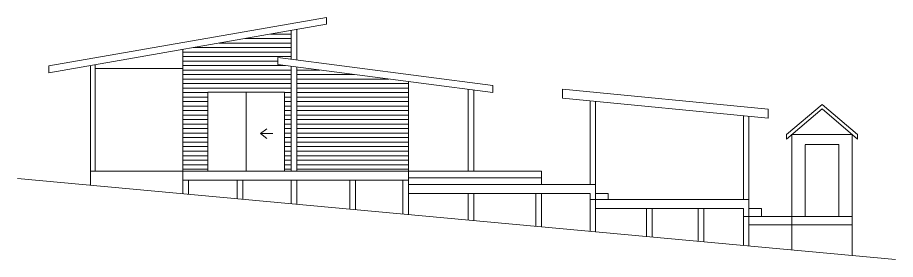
# Model space of a CAD drawing. Header units: millimetres. Extents: x -23978 to 678800, y -72710 to 21371.
# Drawn here: x 229195 to 252724, y 8560 to 15051 of the extents above; entities that cross this region are included whole.
import ezdxf

# ---------------------------------------------------------------- set-up
doc = ezdxf.new("R2010")
doc.units = ezdxf.units.MM
doc.header["$MEASUREMENT"] = 0
doc.layers.add('Hatch', color=7, linetype='Continuous', lineweight=0, true_color=0x6e6e6e)
doc.layers.add('Main', color=6, linetype='Continuous', lineweight=13)
doc.layers.add('Title block', color=7, linetype='Continuous', lineweight=9)
pattern_1 = [(0, (-48262.24, -2676.82), (3e-14, 120.87912), [])]

msp = doc.modelspace()

# ---------------------------------------------------------------- hatches: boundary and pattern name
at = {"layer": 'Hatch'}
h = msp.add_hatch(dxfattribs=at)
h.set_pattern_fill('ANSI31', color=256, scale=967.032967, angle=315)
h.set_pattern_definition(pattern_1)
h.paths.add_polyline_path([(236348.6, 13046.9), (236348.6, 10931.5), (236529.9, 10931.5), (236529.9, 13741.7), (236171.5, 13788.5), (236170.8, 13982), (236529.9, 13935.1), (236529.9, 14705.4), (233628.8, 14198.3), (233628.8, 10931.5), (234293.6, 10931.5), (234293.6, 13046.9)])
h = msp.add_hatch(dxfattribs=at)
h.set_pattern_fill('ANSI31', color=256, scale=967.032967, angle=315)
h.set_pattern_definition(pattern_1)
h.paths.add_polyline_path([(236681, 13722), (236681, 10931.5), (239672.7, 10931.5), (239672.7, 13331.5)])

# ---------------------------------------------------------------- linework, layer by layer
at = {"layer": 'Main'}
for p, q in [((230035.7, 13751.5), (237472.2, 15051.5)), ((230035.7, 13570.1), (237472.2, 14870.1)), ((237472.2, 14870.1), (237472.2, 15051.5)), ((236529.9, 14705.4), (236529.9, 13935.1)), ((236681, 14731.8), (236681, 13915.4)), ((233628.8, 14198.3), (233628.8, 10326.7)), ((241930.7, 13230.2), (236171.5, 13981.9)), ((236171.5, 13788.5), (236171.5, 13981.9)), ((230035.7, 13570.1), (230035.7, 13751.5)), ((231150.8, 10555.9), (231150.8, 13765.1)), ((231271.6, 10931.5), (231271.6, 13786.2)), ((233628.8, 13681.5), (231271.6, 13681.5)), ((241930.7, 13036.7), (236171.5, 13788.5)), ((236529.9, 13741.7), (236529.9, 10931.5)), ((236681, 13722), (236681, 10931.5)), ((239672.7, 9767.6), (239672.7, 13331.5)), ((241930.7, 13036.7), (241930.7, 13230.2)), ((235321.1, 13046.9), (235321.1, 10931.5)), ((241274.4, 10931.5), (241274.4, 13122.4)), ((241425.5, 10931.5), (241425.5, 13102.7)), ((243798.5, 12890.6), (243798.5, 13128.5)), ((243798.5, 13128.5), (249316.1, 12593)), ((243798.5, 12890.6), (249316.1, 12355.1)), ((244538.1, 10568.8), (244538.1, 12818.8)), ((244689.2, 9303.6), (244689.2, 12804.2)), ((250757.3, 12720.5), (249805.4, 11910.6)), ((250757.3, 12720.5), (251709.3, 11910.6)), ((249316.1, 12355.1), (249316.1, 12593)), ((250757.3, 12599.6), (249805.4, 11789.7)), ((248648, 10169.9), (248648, 12419.9)), ((248799.1, 8923.4), (248799.1, 12405.3)), ((249805.4, 11789.7), (249805.4, 11910.6)), ((249947.5, 9493), (249947.5, 11910.6)), ((249947.5, 11910.6), (251567.2, 11910.6)), ((251567.2, 9493), (251567.2, 11910.6)), ((251709.3, 11789.7), (251709.3, 11910.6)), ((233628.8, 10931.5), (231150.8, 10931.5)), ((239672.7, 10931.5), (233628.8, 10931.5)), ((243238.7, 10931.5), (239672.7, 10931.5)), ((243238.7, 10931.5), (243238.7, 10568.8)), ((252724.1, 8560.3), (229195, 10736.8)), ((239672.7, 10689.7), (233628.8, 10689.7)), ((233779.9, 10689.7), (233779.9, 10312.7)), ((235079.3, 10689.7), (235079.3, 10192.5)), ((235230.4, 10689.7), (235230.4, 10178.5)), ((236529.9, 10689.7), (236529.9, 10058.3)), ((236681, 10689.7), (236681, 10044.4)), ((238101.3, 10689.7), (238101.3, 9913)), ((238252.4, 10689.7), (238252.4, 9899)), ((239521.6, 10689.7), (239521.6, 9781.6)), ((243238.7, 10750.1), (239672.7, 10750.1)), ((241274.4, 9619.4), (241274.4, 10327.1)), ((241425.5, 9605.5), (241425.5, 10327.1)), ((243087.6, 9451.7), (243087.6, 10327.1)), ((243238.7, 9437.7), (243238.7, 10327.1)), ((244538.1, 9317.5), (244538.1, 10327.1)), ((244689.2, 10169.9), (244538.1, 10169.9)), ((246049.1, 9177.8), (246049.1, 9928.2)), ((246200.2, 9163.8), (246200.2, 9928.2)), ((247439.2, 9049.2), (247439.2, 9928.2)), ((247590.3, 9035.2), (247590.3, 9928.2)), ((248648, 8937.4), (248648, 9928.2)), ((248799.1, 9710.6), (248648, 9710.6)), ((248799.1, 9710.6), (251567.2, 9710.6)), ((248799.1, 9493), (251567.2, 9493)), ((249947.5, 8817.1), (249947.5, 9493)), ((251567.2, 9493), (251567.2, 8667.3))]:
    msp.add_line(p, q, dxfattribs=at)
for points in [[(236348.6, 10931.5), (236348.6, 13046.9), (234293.6, 13046.9), (234293.6, 10931.5)], [(251709.3, 11789.7), (250757.3, 12599.6), (249805.4, 11789.7)], [(250304, 11644.7), (251210.6, 11644.7), (251210.6, 9710.6), (250304, 9710.6), (250304, 11638.8)], [(244538.1, 10327.1), (239672.7, 10327.1), (239672.7, 10568.8), (244689.2, 10568.8)], [(245025.5, 10169.9), (245025.5, 10327.1), (244689.2, 10327.1)], [(248648, 9928.2), (244689.2, 9928.2), (244689.2, 10169.9), (248799.1, 10169.9)], [(249135.4, 9710.6), (249135.4, 9928.2), (248799.1, 9928.2)]]:
    msp.add_lwpolyline(points, dxfattribs=at)
at = {"layer": 'Title block'}
for p, q in [((235709.9, 11936.1), (235879.9, 12064.4)), ((236032.5, 11936.1), (235709.9, 11936.1)), ((235709.9, 11936.1), (235879.9, 11807.9))]:
    msp.add_line(p, q, dxfattribs=at)

doc.saveas('drawing.dxf')
